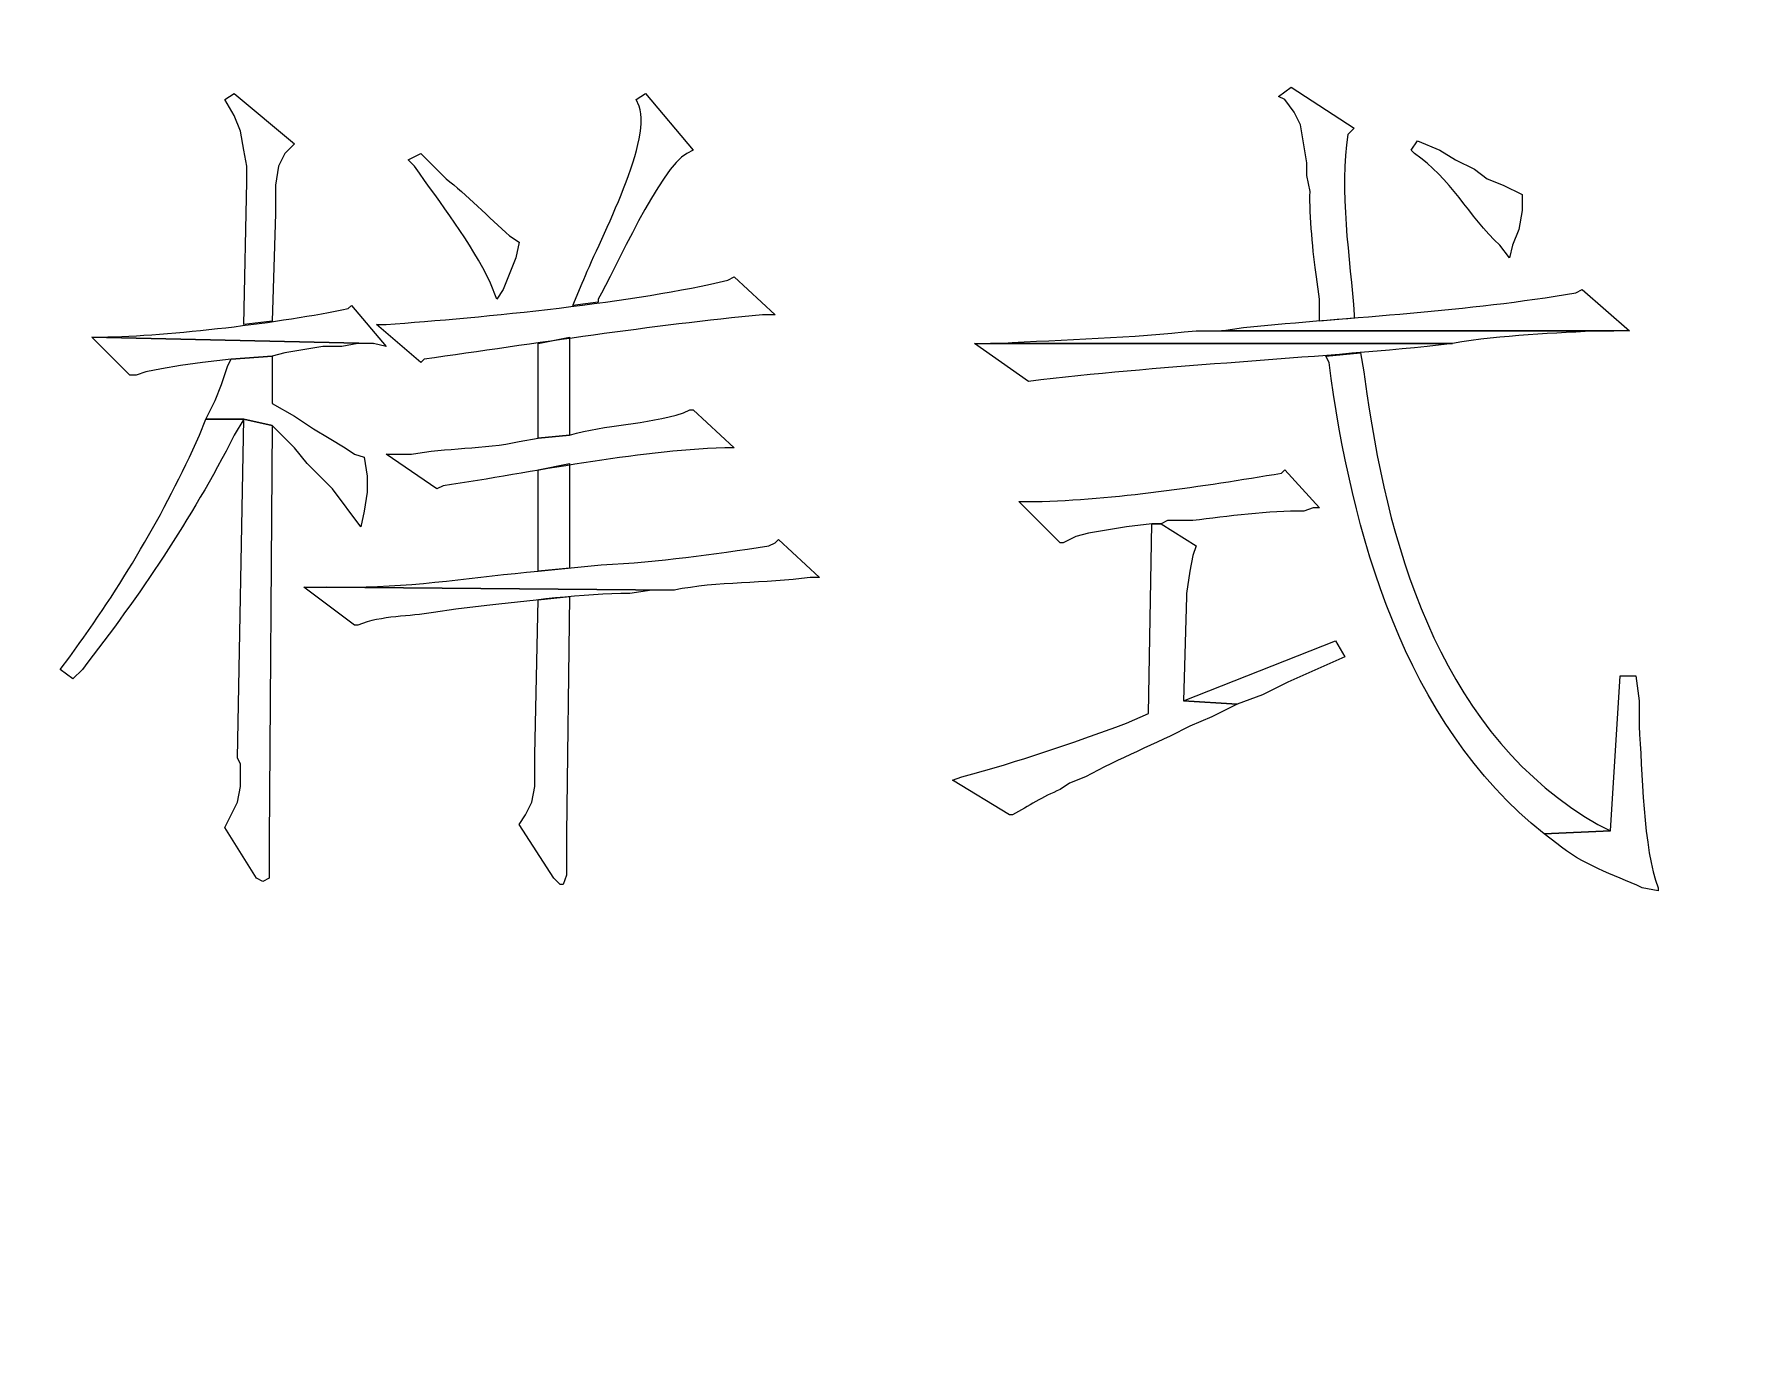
# Model space of a CAD drawing. Header units: centimetres. Extents: x -20.7 to 20.7, y -14.5 to 14.5.
# Drawn here: x -13.319 to -12.181, y -9.589 to -8.708 of the extents above; entities that cross this region are included whole.
import ezdxf

# ---------------------------------------------------------------- set-up
doc = ezdxf.new("R2010")
doc.units = ezdxf.units.CM
doc.header["$MEASUREMENT"] = 0
doc.layers.add('layer 1', color=7, linetype='Continuous')

msp = doc.modelspace()

# ---------------------------------------------------------------- linework, layer by layer
at = {"layer": 'layer 1', "lineweight": 9}
msp.add_open_spline([(19.88612, 13.89874), (19.88612, 13.89874), (-20.11465, 13.89874), (-20.11465, 13.89874), (-20.11465, 13.89874), (-20.11465, 13.89874), (-20.11465, -13.80208), (-20.11465, -13.80208)], degree=3, knots=[0, 0, 0, 0, 0.3333333, 0.3333333, 0.3333333, 0.3333333, 1, 1, 1, 1], dxfattribs=at)
at = {"layer": 'layer 1'}
for points, knots in [([(-12.47772, -8.74325), (-12.47772, -8.74325), (-12.48618, -8.7496), (-12.48618, -8.7496), (-12.48618, -8.7496), (-12.48618, -8.7496), (-12.48195, -8.75171), (-12.48195, -8.75171), (-12.48195, -8.75171), (-12.48195, -8.75171), (-12.4756, -8.76018), (-12.4756, -8.76018), (-12.4756, -8.76018), (-12.4756, -8.76018), (-12.47137, -8.76865), (-12.47137, -8.76865), (-12.47137, -8.76865), (-12.47137, -8.76865), (-12.46713, -8.79405), (-12.46713, -8.79405), (-12.46713, -8.79405), (-12.46713, -8.79405), (-12.46713, -8.80251), (-12.46713, -8.80251), (-12.46713, -8.80251), (-12.46713, -8.80251), (-12.46502, -8.8131), (-12.46502, -8.8131), (-12.46502, -8.8131), (-12.46548, -8.82911), (-12.46304, -8.85433), (-12.46078, -8.87025), (-12.46078, -8.87025), (-12.46078, -8.87025), (-12.45867, -8.88506), (-12.45867, -8.88506), (-12.45867, -8.88506), (-12.45867, -8.88506), (-12.45867, -8.89988), (-12.45867, -8.89988), (-12.45867, -8.89988), (-12.45867, -8.89988), (-12.43538, -8.89776), (-12.43538, -8.89776), (-12.43538, -8.89776), (-12.43538, -8.89776), (-12.43538, -8.89565), (-12.43538, -8.89565), (-12.43538, -8.89565), (-12.43824, -8.85903), (-12.44579, -8.81112), (-12.43962, -8.775), (-12.43962, -8.775), (-12.43962, -8.775), (-12.43538, -8.77076), (-12.43538, -8.77076), (-12.43538, -8.77076), (-12.43538, -8.77076), (-12.47772, -8.74325), (-12.47772, -8.74325)], [0, 0, 0, 0, 0.0625, 0.0625, 0.0625, 0.0625, 0.125, 0.125, 0.125, 0.125, 0.1875, 0.1875, 0.1875, 0.1875, 0.25, 0.25, 0.25, 0.25, 0.3125, 0.3125, 0.3125, 0.3125, 0.375, 0.375, 0.375, 0.375, 0.4375, 0.4375, 0.4375, 0.4375, 0.5, 0.5, 0.5, 0.5, 0.5625, 0.5625, 0.5625, 0.5625, 0.625, 0.625, 0.625, 0.625, 0.6875, 0.6875, 0.6875, 0.6875, 0.75, 0.75, 0.75, 0.75, 0.8125, 0.8125, 0.8125, 0.8125, 0.875, 0.875, 0.875, 0.875, 1, 1, 1, 1]), ([(-13.18468, -8.74748), (-13.18468, -8.74748), (-13.19103, -8.75171), (-13.19103, -8.75171), (-13.19103, -8.75171), (-13.19103, -8.75171), (-13.18468, -8.7623), (-13.18468, -8.7623), (-13.18468, -8.7623), (-13.18468, -8.7623), (-13.18045, -8.77288), (-13.18045, -8.77288), (-13.18045, -8.77288), (-13.18045, -8.77288), (-13.17833, -8.78558), (-13.17833, -8.78558), (-13.17833, -8.78558), (-13.17833, -8.78558), (-13.17622, -8.79616), (-13.17622, -8.79616), (-13.17622, -8.79616), (-13.17622, -8.79616), (-13.17622, -8.80675), (-13.17622, -8.80675), (-13.17622, -8.80675), (-13.17622, -8.80675), (-13.17833, -8.902), (-13.17833, -8.902), (-13.17833, -8.902), (-13.17833, -8.902), (-13.15928, -8.89988), (-13.15928, -8.89988), (-13.15928, -8.89988), (-13.15928, -8.89988), (-13.15717, -8.82791), (-13.15717, -8.82791), (-13.15717, -8.82791), (-13.15717, -8.82791), (-13.15717, -8.80886), (-13.15717, -8.80886), (-13.15717, -8.80886), (-13.15717, -8.80886), (-13.15505, -8.79616), (-13.15505, -8.79616), (-13.15505, -8.79616), (-13.15505, -8.79616), (-13.15082, -8.7877), (-13.15082, -8.7877), (-13.15082, -8.7877), (-13.15082, -8.7877), (-13.14447, -8.78135), (-13.14447, -8.78135), (-13.14447, -8.78135), (-13.14447, -8.78135), (-13.18468, -8.74748), (-13.18468, -8.74748)], [0, 0, 0, 0, 0.0666667, 0.0666667, 0.0666667, 0.0666667, 0.1333333, 0.1333333, 0.1333333, 0.1333333, 0.2, 0.2, 0.2, 0.2, 0.2666667, 0.2666667, 0.2666667, 0.2666667, 0.3333333, 0.3333333, 0.3333333, 0.3333333, 0.4, 0.4, 0.4, 0.4, 0.4666667, 0.4666667, 0.4666667, 0.4666667, 0.5333333, 0.5333333, 0.5333333, 0.5333333, 0.6, 0.6, 0.6, 0.6, 0.6666667, 0.6666667, 0.6666667, 0.6666667, 0.7333333, 0.7333333, 0.7333333, 0.7333333, 0.8, 0.8, 0.8, 0.8, 0.8666667, 0.8666667, 0.8666667, 0.8666667, 1, 1, 1, 1]), ([(-12.90952, -8.74748), (-12.90952, -8.74748), (-12.91587, -8.75171), (-12.91587, -8.75171), (-12.91587, -8.75171), (-12.91587, -8.75171), (-12.91375, -8.75595), (-12.91375, -8.75595), (-12.91375, -8.75595), (-12.90493, -8.78145), (-12.9424, -8.84954), (-12.95185, -8.87448), (-12.95185, -8.87448), (-12.95185, -8.87448), (-12.9582, -8.8893), (-12.9582, -8.8893), (-12.9582, -8.8893), (-12.9582, -8.8893), (-12.94127, -8.88718), (-12.94127, -8.88718), (-12.94127, -8.88718), (-12.94127, -8.88718), (-12.94127, -8.88506), (-12.94127, -8.88506), (-12.94127, -8.88506), (-12.93051, -8.86658), (-12.89957, -8.79676), (-12.882, -8.7877), (-12.882, -8.7877), (-12.882, -8.7877), (-12.87777, -8.78558), (-12.87777, -8.78558), (-12.87777, -8.78558), (-12.87777, -8.78558), (-12.90952, -8.74748), (-12.90952, -8.74748)], [0, 0, 0, 0, 0.1, 0.1, 0.1, 0.1, 0.2, 0.2, 0.2, 0.2, 0.3, 0.3, 0.3, 0.3, 0.4, 0.4, 0.4, 0.4, 0.5, 0.5, 0.5, 0.5, 0.6, 0.6, 0.6, 0.6, 0.7, 0.7, 0.7, 0.7, 0.8, 0.8, 0.8, 0.8, 1, 1, 1, 1]), ([(-12.39305, -8.77923), (-12.39305, -8.77923), (-12.39728, -8.78558), (-12.39728, -8.78558), (-12.39728, -8.78558), (-12.39728, -8.78558), (-12.39517, -8.7877), (-12.39517, -8.7877), (-12.39517, -8.7877), (-12.37118, -8.80371), (-12.35865, -8.82982), (-12.33802, -8.84908), (-12.33802, -8.84908), (-12.33802, -8.84908), (-12.33167, -8.85755), (-12.33167, -8.85755), (-12.33167, -8.85755), (-12.33167, -8.85755), (-12.32955, -8.84908), (-12.32955, -8.84908), (-12.32955, -8.84908), (-12.32955, -8.84908), (-12.32532, -8.8385), (-12.32532, -8.8385), (-12.32532, -8.8385), (-12.32532, -8.8385), (-12.3232, -8.8258), (-12.3232, -8.8258), (-12.3232, -8.8258), (-12.3232, -8.8258), (-12.3232, -8.81521), (-12.3232, -8.81521), (-12.3232, -8.81521), (-12.3232, -8.81521), (-12.3359, -8.80886), (-12.3359, -8.80886), (-12.3359, -8.80886), (-12.3359, -8.80886), (-12.34648, -8.80463), (-12.34648, -8.80463), (-12.34648, -8.80463), (-12.34648, -8.80463), (-12.35495, -8.79828), (-12.35495, -8.79828), (-12.35495, -8.79828), (-12.35495, -8.79828), (-12.36765, -8.79193), (-12.36765, -8.79193), (-12.36765, -8.79193), (-12.36765, -8.79193), (-12.37823, -8.78558), (-12.37823, -8.78558), (-12.37823, -8.78558), (-12.37823, -8.78558), (-12.39305, -8.77923), (-12.39305, -8.77923)], [0, 0, 0, 0, 0.0666667, 0.0666667, 0.0666667, 0.0666667, 0.1333333, 0.1333333, 0.1333333, 0.1333333, 0.2, 0.2, 0.2, 0.2, 0.2666667, 0.2666667, 0.2666667, 0.2666667, 0.3333333, 0.3333333, 0.3333333, 0.3333333, 0.4, 0.4, 0.4, 0.4, 0.4666667, 0.4666667, 0.4666667, 0.4666667, 0.5333333, 0.5333333, 0.5333333, 0.5333333, 0.6, 0.6, 0.6, 0.6, 0.6666667, 0.6666667, 0.6666667, 0.6666667, 0.7333333, 0.7333333, 0.7333333, 0.7333333, 0.8, 0.8, 0.8, 0.8, 0.8666667, 0.8666667, 0.8666667, 0.8666667, 1, 1, 1, 1]), ([(-13.0598, -8.7877), (-13.0598, -8.7877), (-13.06827, -8.79193), (-13.06827, -8.79193), (-13.06827, -8.79193), (-13.06827, -8.79193), (-13.06403, -8.79616), (-13.06403, -8.79616), (-13.06403, -8.79616), (-13.04664, -8.82156), (-13.0265, -8.84643), (-13.01323, -8.87448), (-13.01323, -8.87448), (-13.01323, -8.87448), (-13.009, -8.88506), (-13.009, -8.88506), (-13.009, -8.88506), (-13.009, -8.88506), (-13.00477, -8.87871), (-13.00477, -8.87871), (-13.00477, -8.87871), (-13.00477, -8.87871), (-12.9963, -8.85755), (-12.9963, -8.85755), (-12.9963, -8.85755), (-12.9963, -8.85755), (-12.99418, -8.84696), (-12.99418, -8.84696), (-12.99418, -8.84696), (-12.99418, -8.84696), (-13.00053, -8.84273), (-13.00053, -8.84273), (-13.00053, -8.84273), (-13.01415, -8.83102), (-13.02971, -8.81451), (-13.04287, -8.80463), (-13.04287, -8.80463), (-13.04287, -8.80463), (-13.05133, -8.79616), (-13.05133, -8.79616), (-13.05133, -8.79616), (-13.05133, -8.79616), (-13.0598, -8.7877), (-13.0598, -8.7877)], [0, 0, 0, 0, 0.0833333, 0.0833333, 0.0833333, 0.0833333, 0.1666667, 0.1666667, 0.1666667, 0.1666667, 0.25, 0.25, 0.25, 0.25, 0.3333333, 0.3333333, 0.3333333, 0.3333333, 0.4166667, 0.4166667, 0.4166667, 0.4166667, 0.5, 0.5, 0.5, 0.5, 0.5833333, 0.5833333, 0.5833333, 0.5833333, 0.6666667, 0.6666667, 0.6666667, 0.6666667, 0.75, 0.75, 0.75, 0.75, 0.8333333, 0.8333333, 0.8333333, 0.8333333, 1, 1, 1, 1]), ([(-12.85025, -8.87025), (-12.85025, -8.87025), (-12.85448, -8.87236), (-12.85448, -8.87236), (-12.85448, -8.87236), (-12.91431, -8.88714), (-13.01927, -8.89755), (-13.08308, -8.902), (-13.08308, -8.902), (-13.08308, -8.902), (-13.08943, -8.902), (-13.08943, -8.902), (-13.08943, -8.902), (-13.08943, -8.902), (-13.0598, -8.9274), (-13.0598, -8.9274), (-13.0598, -8.9274), (-13.0598, -8.9274), (-13.05768, -8.92528), (-13.05768, -8.92528), (-13.05768, -8.92528), (-12.98374, -8.91491), (-12.90514, -8.90256), (-12.8312, -8.89565), (-12.8312, -8.89565), (-12.8312, -8.89565), (-12.82273, -8.89565), (-12.82273, -8.89565), (-12.82273, -8.89565), (-12.82273, -8.89565), (-12.85025, -8.87025), (-12.85025, -8.87025)], [0, 0, 0, 0, 0.1111111, 0.1111111, 0.1111111, 0.1111111, 0.2222222, 0.2222222, 0.2222222, 0.2222222, 0.3333333, 0.3333333, 0.3333333, 0.3333333, 0.4444444, 0.4444444, 0.4444444, 0.4444444, 0.5555556, 0.5555556, 0.5555556, 0.5555556, 0.6666667, 0.6666667, 0.6666667, 0.6666667, 0.7777778, 0.7777778, 0.7777778, 0.7777778, 1, 1, 1, 1]), ([(-12.28298, -8.87871), (-12.28298, -8.87871), (-12.28722, -8.88083), (-12.28722, -8.88083), (-12.28722, -8.88083), (-12.3601, -8.89349), (-12.43545, -8.89677), (-12.50947, -8.90411), (-12.50947, -8.90411), (-12.50947, -8.90411), (-12.52428, -8.90623), (-12.52428, -8.90623), (-12.52428, -8.90623), (-12.52428, -8.90623), (-12.25123, -8.90623), (-12.25123, -8.90623), (-12.25123, -8.90623), (-12.25123, -8.90623), (-12.28298, -8.87871), (-12.28298, -8.87871)], [0, 0, 0, 0, 0.1666667, 0.1666667, 0.1666667, 0.1666667, 0.3333333, 0.3333333, 0.3333333, 0.3333333, 0.5, 0.5, 0.5, 0.5, 0.6666667, 0.6666667, 0.6666667, 0.6666667, 1, 1, 1, 1]), ([(-13.10637, -8.8893), (-13.10637, -8.8893), (-13.10848, -8.89141), (-13.10848, -8.89141), (-13.10848, -8.89141), (-13.15255, -8.9008), (-13.22776, -8.90983), (-13.27358, -8.91046), (-13.27358, -8.91046), (-13.27358, -8.91046), (-13.27993, -8.91046), (-13.27993, -8.91046), (-13.27993, -8.91046), (-13.27993, -8.91046), (-13.09155, -8.9147), (-13.09155, -8.9147), (-13.09155, -8.9147), (-13.09155, -8.9147), (-13.08308, -8.91681), (-13.08308, -8.91681), (-13.08308, -8.91681), (-13.08308, -8.91681), (-13.10637, -8.8893), (-13.10637, -8.8893)], [0, 0, 0, 0, 0.1428571, 0.1428571, 0.1428571, 0.1428571, 0.2857143, 0.2857143, 0.2857143, 0.2857143, 0.4285714, 0.4285714, 0.4285714, 0.4285714, 0.5714286, 0.5714286, 0.5714286, 0.5714286, 0.7142857, 0.7142857, 0.7142857, 0.7142857, 1, 1, 1, 1]), ([(-13.27993, -8.91046), (-13.27993, -8.91046), (-13.25453, -8.93586), (-13.25453, -8.93586), (-13.25453, -8.93586), (-13.25453, -8.93586), (-13.2503, -8.93586), (-13.2503, -8.93586), (-13.2503, -8.93586), (-13.2503, -8.93586), (-13.24395, -8.93375), (-13.24395, -8.93375), (-13.24395, -8.93375), (-13.24395, -8.93375), (-13.23337, -8.93163), (-13.23337, -8.93163), (-13.23337, -8.93163), (-13.23337, -8.93163), (-13.22067, -8.92951), (-13.22067, -8.92951), (-13.22067, -8.92951), (-13.22067, -8.92951), (-13.20585, -8.9274), (-13.20585, -8.9274), (-13.20585, -8.9274), (-13.20585, -8.9274), (-13.1868, -8.92528), (-13.1868, -8.92528), (-13.1868, -8.92528), (-13.1868, -8.92528), (-13.15928, -8.92316), (-13.15928, -8.92316), (-13.15928, -8.92316), (-13.15928, -8.92316), (-13.15082, -8.92105), (-13.15082, -8.92105), (-13.15082, -8.92105), (-13.15082, -8.92105), (-13.12542, -8.91681), (-13.12542, -8.91681), (-13.12542, -8.91681), (-13.12542, -8.91681), (-13.11272, -8.91681), (-13.11272, -8.91681), (-13.11272, -8.91681), (-13.11272, -8.91681), (-13.10213, -8.9147), (-13.10213, -8.9147), (-13.10213, -8.9147), (-13.10213, -8.9147), (-13.09155, -8.9147), (-13.09155, -8.9147), (-13.09155, -8.9147), (-13.09155, -8.9147), (-13.27993, -8.91046), (-13.27993, -8.91046)], [0, 0, 0, 0, 0.0666667, 0.0666667, 0.0666667, 0.0666667, 0.1333333, 0.1333333, 0.1333333, 0.1333333, 0.2, 0.2, 0.2, 0.2, 0.2666667, 0.2666667, 0.2666667, 0.2666667, 0.3333333, 0.3333333, 0.3333333, 0.3333333, 0.4, 0.4, 0.4, 0.4, 0.4666667, 0.4666667, 0.4666667, 0.4666667, 0.5333333, 0.5333333, 0.5333333, 0.5333333, 0.6, 0.6, 0.6, 0.6, 0.6666667, 0.6666667, 0.6666667, 0.6666667, 0.7333333, 0.7333333, 0.7333333, 0.7333333, 0.8, 0.8, 0.8, 0.8, 0.8666667, 0.8666667, 0.8666667, 0.8666667, 1, 1, 1, 1]), ([(-12.96032, -8.91046), (-12.96032, -8.91046), (-12.98148, -8.9147), (-12.98148, -8.9147), (-12.98148, -8.9147), (-12.98148, -8.9147), (-12.98148, -8.9782), (-12.98148, -8.9782), (-12.98148, -8.9782), (-12.98148, -8.9782), (-12.96032, -8.97608), (-12.96032, -8.97608), (-12.96032, -8.97608), (-12.96032, -8.97608), (-12.96032, -8.91046), (-12.96032, -8.91046)], [0, 0, 0, 0, 0.2, 0.2, 0.2, 0.2, 0.4, 0.4, 0.4, 0.4, 0.6, 0.6, 0.6, 0.6, 1, 1, 1, 1]), ([(-12.68938, -8.9147), (-12.68938, -8.9147), (-12.6534, -8.9401), (-12.6534, -8.9401), (-12.6534, -8.9401), (-12.56584, -8.92955), (-12.47592, -8.9257), (-12.3867, -8.91681), (-12.3867, -8.91681), (-12.3867, -8.91681), (-12.36977, -8.9147), (-12.36977, -8.9147), (-12.36977, -8.9147), (-12.36977, -8.9147), (-12.68303, -8.9147), (-12.68303, -8.9147), (-12.68303, -8.9147), (-12.68303, -8.9147), (-12.68938, -8.9147), (-12.68938, -8.9147)], [0, 0, 0, 0, 0.1666667, 0.1666667, 0.1666667, 0.1666667, 0.3333333, 0.3333333, 0.3333333, 0.3333333, 0.5, 0.5, 0.5, 0.5, 0.6666667, 0.6666667, 0.6666667, 0.6666667, 1, 1, 1, 1]), ([(-12.52428, -8.90623), (-12.52428, -8.90623), (-12.54122, -8.90623), (-12.54122, -8.90623), (-12.54122, -8.90623), (-12.58411, -8.91106), (-12.62923, -8.91198), (-12.67245, -8.9147), (-12.67245, -8.9147), (-12.67245, -8.9147), (-12.6788, -8.9147), (-12.6788, -8.9147), (-12.6788, -8.9147), (-12.6788, -8.9147), (-12.36977, -8.9147), (-12.36977, -8.9147), (-12.36977, -8.9147), (-12.33608, -8.90909), (-12.30203, -8.90796), (-12.26817, -8.90623), (-12.26817, -8.90623), (-12.26817, -8.90623), (-12.26182, -8.90623), (-12.26182, -8.90623), (-12.26182, -8.90623), (-12.26182, -8.90623), (-12.52428, -8.90623), (-12.52428, -8.90623)], [0, 0, 0, 0, 0.125, 0.125, 0.125, 0.125, 0.25, 0.25, 0.25, 0.25, 0.375, 0.375, 0.375, 0.375, 0.5, 0.5, 0.5, 0.5, 0.625, 0.625, 0.625, 0.625, 0.75, 0.75, 0.75, 0.75, 1, 1, 1, 1]), ([(-13.15928, -8.92316), (-13.15928, -8.92316), (-13.1868, -8.92528), (-13.1868, -8.92528), (-13.1868, -8.92528), (-13.1868, -8.92528), (-13.18892, -8.92951), (-13.18892, -8.92951), (-13.18892, -8.92951), (-13.18892, -8.92951), (-13.19315, -8.94221), (-13.19315, -8.94221), (-13.19315, -8.94221), (-13.19315, -8.94221), (-13.19738, -8.9528), (-13.19738, -8.9528), (-13.19738, -8.9528), (-13.19738, -8.9528), (-13.20373, -8.9655), (-13.20373, -8.9655), (-13.20373, -8.9655), (-13.20373, -8.9655), (-13.17833, -8.9655), (-13.17833, -8.9655), (-13.17833, -8.9655), (-13.17833, -8.9655), (-13.15928, -8.96973), (-13.15928, -8.96973), (-13.15928, -8.96973), (-13.15928, -8.96973), (-13.14447, -8.98455), (-13.14447, -8.98455), (-13.14447, -8.98455), (-13.14447, -8.98455), (-13.136, -8.99513), (-13.136, -8.99513), (-13.136, -8.99513), (-13.136, -8.99513), (-13.11907, -9.01206), (-13.11907, -9.01206), (-13.11907, -9.01206), (-13.11907, -9.01206), (-13.10002, -9.03746), (-13.10002, -9.03746), (-13.10002, -9.03746), (-13.10002, -9.03746), (-13.0979, -9.02688), (-13.0979, -9.02688), (-13.0979, -9.02688), (-13.0979, -9.02688), (-13.09578, -9.01418), (-13.09578, -9.01418), (-13.09578, -9.01418), (-13.09578, -9.01418), (-13.09578, -9.0036), (-13.09578, -9.0036), (-13.09578, -9.0036), (-13.09578, -9.0036), (-13.0979, -8.9909), (-13.0979, -8.9909), (-13.0979, -8.9909), (-13.0979, -8.9909), (-13.10425, -8.98878), (-13.10425, -8.98878), (-13.10425, -8.98878), (-13.10425, -8.98878), (-13.1106, -8.98455), (-13.1106, -8.98455), (-13.1106, -8.98455), (-13.1106, -8.98455), (-13.12118, -8.9782), (-13.12118, -8.9782), (-13.12118, -8.9782), (-13.12118, -8.9782), (-13.13177, -8.97185), (-13.13177, -8.97185), (-13.13177, -8.97185), (-13.13177, -8.97185), (-13.14447, -8.96338), (-13.14447, -8.96338), (-13.14447, -8.96338), (-13.14447, -8.96338), (-13.15928, -8.95491), (-13.15928, -8.95491), (-13.15928, -8.95491), (-13.15928, -8.95491), (-13.15928, -8.92316), (-13.15928, -8.92316)], [0, 0, 0, 0, 0.0434783, 0.0434783, 0.0434783, 0.0434783, 0.0869565, 0.0869565, 0.0869565, 0.0869565, 0.1304348, 0.1304348, 0.1304348, 0.1304348, 0.173913, 0.173913, 0.173913, 0.173913, 0.2173913, 0.2173913, 0.2173913, 0.2173913, 0.2608696, 0.2608696, 0.2608696, 0.2608696, 0.3043478, 0.3043478, 0.3043478, 0.3043478, 0.3478261, 0.3478261, 0.3478261, 0.3478261, 0.3913043, 0.3913043, 0.3913043, 0.3913043, 0.4347826, 0.4347826, 0.4347826, 0.4347826, 0.4782609, 0.4782609, 0.4782609, 0.4782609, 0.5217391, 0.5217391, 0.5217391, 0.5217391, 0.5652174, 0.5652174, 0.5652174, 0.5652174, 0.6086957, 0.6086957, 0.6086957, 0.6086957, 0.6521739, 0.6521739, 0.6521739, 0.6521739, 0.6956522, 0.6956522, 0.6956522, 0.6956522, 0.7391304, 0.7391304, 0.7391304, 0.7391304, 0.7826087, 0.7826087, 0.7826087, 0.7826087, 0.826087, 0.826087, 0.826087, 0.826087, 0.8695652, 0.8695652, 0.8695652, 0.8695652, 0.9130435, 0.9130435, 0.9130435, 0.9130435, 1, 1, 1, 1]), ([(-12.43115, -8.92105), (-12.43115, -8.92105), (-12.45443, -8.92316), (-12.45443, -8.92316), (-12.45443, -8.92316), (-12.45443, -8.92316), (-12.45232, -8.9274), (-12.45232, -8.9274), (-12.45232, -8.9274), (-12.43715, -9.04177), (-12.4025, -9.16771), (-12.30838, -9.24278), (-12.30838, -9.24278), (-12.30838, -9.24278), (-12.26393, -9.24066), (-12.26393, -9.24066), (-12.26393, -9.24066), (-12.26393, -9.24066), (-12.2724, -9.23643), (-12.2724, -9.23643), (-12.2724, -9.23643), (-12.37439, -9.1784), (-12.41154, -9.05736), (-12.42692, -8.94856), (-12.42692, -8.94856), (-12.42692, -8.94856), (-12.42903, -8.93375), (-12.42903, -8.93375), (-12.42903, -8.93375), (-12.42903, -8.93375), (-12.43115, -8.92105), (-12.43115, -8.92105)], [0, 0, 0, 0, 0.1111111, 0.1111111, 0.1111111, 0.1111111, 0.2222222, 0.2222222, 0.2222222, 0.2222222, 0.3333333, 0.3333333, 0.3333333, 0.3333333, 0.4444444, 0.4444444, 0.4444444, 0.4444444, 0.5555556, 0.5555556, 0.5555556, 0.5555556, 0.6666667, 0.6666667, 0.6666667, 0.6666667, 0.7777778, 0.7777778, 0.7777778, 0.7777778, 1, 1, 1, 1]), ([(-12.87777, -8.95915), (-12.87777, -8.95915), (-12.87988, -8.95915), (-12.87988, -8.95915), (-12.87988, -8.95915), (-12.87988, -8.95915), (-12.88412, -8.96126), (-12.88412, -8.96126), (-12.88412, -8.96126), (-12.91008, -8.96934), (-12.93562, -8.96871), (-12.96032, -8.97608), (-12.96032, -8.97608), (-12.96032, -8.97608), (-12.98148, -8.9782), (-12.98148, -8.9782), (-12.98148, -8.9782), (-12.98148, -8.9782), (-12.99418, -8.98031), (-12.99418, -8.98031), (-12.99418, -8.98031), (-13.01754, -8.9856), (-13.04336, -8.98444), (-13.06615, -8.98878), (-13.06615, -8.98878), (-13.06615, -8.98878), (-13.08308, -8.98878), (-13.08308, -8.98878), (-13.08308, -8.98878), (-13.08308, -8.98878), (-13.04922, -9.01206), (-13.04922, -9.01206), (-13.04922, -9.01206), (-13.04922, -9.01206), (-13.04498, -9.00995), (-13.04498, -9.00995), (-13.04498, -9.00995), (-12.98466, -9.00098), (-12.91714, -8.98652), (-12.8566, -8.98455), (-12.8566, -8.98455), (-12.8566, -8.98455), (-12.85025, -8.98455), (-12.85025, -8.98455), (-12.85025, -8.98455), (-12.85025, -8.98455), (-12.87777, -8.95915), (-12.87777, -8.95915)], [0, 0, 0, 0, 0.0769231, 0.0769231, 0.0769231, 0.0769231, 0.1538462, 0.1538462, 0.1538462, 0.1538462, 0.2307692, 0.2307692, 0.2307692, 0.2307692, 0.3076923, 0.3076923, 0.3076923, 0.3076923, 0.3846154, 0.3846154, 0.3846154, 0.3846154, 0.4615385, 0.4615385, 0.4615385, 0.4615385, 0.5384615, 0.5384615, 0.5384615, 0.5384615, 0.6153846, 0.6153846, 0.6153846, 0.6153846, 0.6923077, 0.6923077, 0.6923077, 0.6923077, 0.7692308, 0.7692308, 0.7692308, 0.7692308, 0.8461538, 0.8461538, 0.8461538, 0.8461538, 1, 1, 1, 1]), ([(-13.20373, -8.9655), (-13.20373, -8.9655), (-13.20797, -8.97608), (-13.20797, -8.97608), (-13.20797, -8.97608), (-13.23139, -9.02857), (-13.26064, -9.07778), (-13.29475, -9.12425), (-13.29475, -9.12425), (-13.29475, -9.12425), (-13.3011, -9.13271), (-13.3011, -9.13271), (-13.3011, -9.13271), (-13.3011, -9.13271), (-13.29263, -9.13906), (-13.29263, -9.13906), (-13.29263, -9.13906), (-13.29263, -9.13906), (-13.28628, -9.13271), (-13.28628, -9.13271), (-13.28628, -9.13271), (-13.2472, -9.08226), (-13.21393, -9.03337), (-13.18468, -8.97608), (-13.18468, -8.97608), (-13.18468, -8.97608), (-13.17833, -8.9655), (-13.17833, -8.9655), (-13.17833, -8.9655), (-13.17833, -8.9655), (-13.20373, -8.9655), (-13.20373, -8.9655)], [0, 0, 0, 0, 0.1111111, 0.1111111, 0.1111111, 0.1111111, 0.2222222, 0.2222222, 0.2222222, 0.2222222, 0.3333333, 0.3333333, 0.3333333, 0.3333333, 0.4444444, 0.4444444, 0.4444444, 0.4444444, 0.5555556, 0.5555556, 0.5555556, 0.5555556, 0.6666667, 0.6666667, 0.6666667, 0.6666667, 0.7777778, 0.7777778, 0.7777778, 0.7777778, 1, 1, 1, 1]), ([(-13.17833, -8.9655), (-13.17833, -8.9655), (-13.18257, -9.19198), (-13.18257, -9.19198), (-13.18257, -9.19198), (-13.18257, -9.19198), (-13.18045, -9.19621), (-13.18045, -9.19621), (-13.18045, -9.19621), (-13.18045, -9.19621), (-13.18045, -9.21103), (-13.18045, -9.21103), (-13.18045, -9.21103), (-13.18045, -9.21103), (-13.18257, -9.22161), (-13.18257, -9.22161), (-13.18257, -9.22161), (-13.18257, -9.22161), (-13.19103, -9.23855), (-13.19103, -9.23855), (-13.19103, -9.23855), (-13.19103, -9.23855), (-13.16987, -9.27241), (-13.16987, -9.27241), (-13.16987, -9.27241), (-13.16987, -9.27241), (-13.16563, -9.27453), (-13.16563, -9.27453), (-13.16563, -9.27453), (-13.16563, -9.27453), (-13.1614, -9.27241), (-13.1614, -9.27241), (-13.1614, -9.27241), (-13.1614, -9.27241), (-13.1614, -9.24701), (-13.1614, -9.24701), (-13.1614, -9.24701), (-13.1614, -9.24701), (-13.15928, -8.96973), (-13.15928, -8.96973), (-13.15928, -8.96973), (-13.15928, -8.96973), (-13.17833, -8.9655), (-13.17833, -8.9655)], [0, 0, 0, 0, 0.0833333, 0.0833333, 0.0833333, 0.0833333, 0.1666667, 0.1666667, 0.1666667, 0.1666667, 0.25, 0.25, 0.25, 0.25, 0.3333333, 0.3333333, 0.3333333, 0.3333333, 0.4166667, 0.4166667, 0.4166667, 0.4166667, 0.5, 0.5, 0.5, 0.5, 0.5833333, 0.5833333, 0.5833333, 0.5833333, 0.6666667, 0.6666667, 0.6666667, 0.6666667, 0.75, 0.75, 0.75, 0.75, 0.8333333, 0.8333333, 0.8333333, 0.8333333, 1, 1, 1, 1]), ([(-12.96032, -8.99513), (-12.96032, -8.99513), (-12.98148, -8.99936), (-12.98148, -8.99936), (-12.98148, -8.99936), (-12.98148, -8.99936), (-12.98148, -9.06709), (-12.98148, -9.06709), (-12.98148, -9.06709), (-12.98148, -9.06709), (-12.96032, -9.06498), (-12.96032, -9.06498), (-12.96032, -9.06498), (-12.96032, -9.06498), (-12.96032, -8.99513), (-12.96032, -8.99513)], [0, 0, 0, 0, 0.2, 0.2, 0.2, 0.2, 0.4, 0.4, 0.4, 0.4, 0.6, 0.6, 0.6, 0.6, 1, 1, 1, 1]), ([(-12.48195, -8.99936), (-12.48195, -8.99936), (-12.48407, -9.00148), (-12.48407, -9.00148), (-12.48407, -9.00148), (-12.53691, -9.0103), (-12.59558, -9.01922), (-12.64917, -9.02053), (-12.64917, -9.02053), (-12.64917, -9.02053), (-12.65975, -9.02053), (-12.65975, -9.02053), (-12.65975, -9.02053), (-12.65975, -9.02053), (-12.63223, -9.04805), (-12.63223, -9.04805), (-12.63223, -9.04805), (-12.63223, -9.04805), (-12.63012, -9.04805), (-12.63012, -9.04805), (-12.63012, -9.04805), (-12.63012, -9.04805), (-12.62165, -9.04381), (-12.62165, -9.04381), (-12.62165, -9.04381), (-12.62165, -9.04381), (-12.61318, -9.0417), (-12.61318, -9.0417), (-12.61318, -9.0417), (-12.61318, -9.0417), (-12.58778, -9.03746), (-12.58778, -9.03746), (-12.58778, -9.03746), (-12.58778, -9.03746), (-12.57085, -9.03535), (-12.57085, -9.03535), (-12.57085, -9.03535), (-12.57085, -9.03535), (-12.5645, -9.03535), (-12.5645, -9.03535), (-12.5645, -9.03535), (-12.5645, -9.03535), (-12.56027, -9.03323), (-12.56027, -9.03323), (-12.56027, -9.03323), (-12.56027, -9.03323), (-12.54333, -9.03323), (-12.54333, -9.03323), (-12.54333, -9.03323), (-12.52079, -9.03037), (-12.49193, -9.02653), (-12.46925, -9.02688), (-12.46925, -9.02688), (-12.46925, -9.02688), (-12.4629, -9.02476), (-12.4629, -9.02476), (-12.4629, -9.02476), (-12.4629, -9.02476), (-12.45867, -9.02476), (-12.45867, -9.02476), (-12.45867, -9.02476), (-12.45867, -9.02476), (-12.48195, -8.99936), (-12.48195, -8.99936)], [0, 0, 0, 0, 0.0588235, 0.0588235, 0.0588235, 0.0588235, 0.1176471, 0.1176471, 0.1176471, 0.1176471, 0.1764706, 0.1764706, 0.1764706, 0.1764706, 0.2352941, 0.2352941, 0.2352941, 0.2352941, 0.2941176, 0.2941176, 0.2941176, 0.2941176, 0.3529412, 0.3529412, 0.3529412, 0.3529412, 0.4117647, 0.4117647, 0.4117647, 0.4117647, 0.4705882, 0.4705882, 0.4705882, 0.4705882, 0.5294118, 0.5294118, 0.5294118, 0.5294118, 0.5882353, 0.5882353, 0.5882353, 0.5882353, 0.6470588, 0.6470588, 0.6470588, 0.6470588, 0.7058824, 0.7058824, 0.7058824, 0.7058824, 0.7647059, 0.7647059, 0.7647059, 0.7647059, 0.8235294, 0.8235294, 0.8235294, 0.8235294, 0.8823529, 0.8823529, 0.8823529, 0.8823529, 1, 1, 1, 1]), ([(-12.5645, -9.03535), (-12.5645, -9.03535), (-12.57085, -9.03535), (-12.57085, -9.03535), (-12.57085, -9.03535), (-12.57085, -9.03535), (-12.57297, -9.16235), (-12.57297, -9.16235), (-12.57297, -9.16235), (-12.57297, -9.16235), (-12.58778, -9.1687), (-12.58778, -9.1687), (-12.58778, -9.1687), (-12.62627, -9.18277), (-12.65851, -9.19399), (-12.69785, -9.20468), (-12.69785, -9.20468), (-12.69785, -9.20468), (-12.7042, -9.2068), (-12.7042, -9.2068), (-12.7042, -9.2068), (-12.7042, -9.2068), (-12.6661, -9.23008), (-12.6661, -9.23008), (-12.6661, -9.23008), (-12.6661, -9.23008), (-12.66398, -9.23008), (-12.66398, -9.23008), (-12.66398, -9.23008), (-12.65329, -9.22419), (-12.64384, -9.21787), (-12.63223, -9.21315), (-12.63223, -9.21315), (-12.63223, -9.21315), (-12.62588, -9.20891), (-12.62588, -9.20891), (-12.62588, -9.20891), (-12.62588, -9.20891), (-12.6153, -9.20468), (-12.6153, -9.20468), (-12.6153, -9.20468), (-12.59286, -9.19223), (-12.56856, -9.18274), (-12.54545, -9.17081), (-12.54545, -9.17081), (-12.54545, -9.17081), (-12.53063, -9.16446), (-12.53063, -9.16446), (-12.53063, -9.16446), (-12.53063, -9.16446), (-12.5137, -9.156), (-12.5137, -9.156), (-12.5137, -9.156), (-12.5137, -9.156), (-12.54968, -9.15388), (-12.54968, -9.15388), (-12.54968, -9.15388), (-12.54968, -9.15388), (-12.54757, -9.08403), (-12.54757, -9.08403), (-12.54757, -9.08403), (-12.54757, -9.08403), (-12.54757, -9.08191), (-12.54757, -9.08191), (-12.54757, -9.08191), (-12.54757, -9.08191), (-12.54545, -9.0671), (-12.54545, -9.0671), (-12.54545, -9.0671), (-12.54545, -9.0671), (-12.54333, -9.05651), (-12.54333, -9.05651), (-12.54333, -9.05651), (-12.54333, -9.05651), (-12.54122, -9.05016), (-12.54122, -9.05016), (-12.54122, -9.05016), (-12.54122, -9.05016), (-12.5645, -9.03535), (-12.5645, -9.03535)], [0, 0, 0, 0, 0.047619, 0.047619, 0.047619, 0.047619, 0.0952381, 0.0952381, 0.0952381, 0.0952381, 0.1428571, 0.1428571, 0.1428571, 0.1428571, 0.1904762, 0.1904762, 0.1904762, 0.1904762, 0.2380952, 0.2380952, 0.2380952, 0.2380952, 0.2857143, 0.2857143, 0.2857143, 0.2857143, 0.3333333, 0.3333333, 0.3333333, 0.3333333, 0.3809524, 0.3809524, 0.3809524, 0.3809524, 0.4285714, 0.4285714, 0.4285714, 0.4285714, 0.4761905, 0.4761905, 0.4761905, 0.4761905, 0.5238095, 0.5238095, 0.5238095, 0.5238095, 0.5714286, 0.5714286, 0.5714286, 0.5714286, 0.6190476, 0.6190476, 0.6190476, 0.6190476, 0.6666667, 0.6666667, 0.6666667, 0.6666667, 0.7142857, 0.7142857, 0.7142857, 0.7142857, 0.7619048, 0.7619048, 0.7619048, 0.7619048, 0.8095238, 0.8095238, 0.8095238, 0.8095238, 0.8571429, 0.8571429, 0.8571429, 0.8571429, 0.9047619, 0.9047619, 0.9047619, 0.9047619, 1, 1, 1, 1]), ([(-12.82062, -9.04593), (-12.82062, -9.04593), (-12.82273, -9.04804), (-12.82273, -9.04804), (-12.82273, -9.04804), (-12.82273, -9.04804), (-12.82697, -9.05016), (-12.82697, -9.05016), (-12.82697, -9.05016), (-12.86598, -9.05588), (-12.89886, -9.06074), (-12.93915, -9.06286), (-12.93915, -9.06286), (-12.93915, -9.06286), (-12.98148, -9.06709), (-12.98148, -9.06709), (-12.98148, -9.06709), (-13.02244, -9.07052), (-13.06315, -9.07761), (-13.10425, -9.07768), (-13.10425, -9.07768), (-13.10425, -9.07768), (-13.1233, -9.07768), (-13.1233, -9.07768), (-13.1233, -9.07768), (-13.1233, -9.07768), (-12.89047, -9.07979), (-12.89047, -9.07979), (-12.89047, -9.07979), (-12.86147, -9.07376), (-12.82979, -9.07553), (-12.79945, -9.07133), (-12.79945, -9.07133), (-12.79945, -9.07133), (-12.7931, -9.07133), (-12.7931, -9.07133), (-12.7931, -9.07133), (-12.7931, -9.07133), (-12.82062, -9.04593), (-12.82062, -9.04593)], [0, 0, 0, 0, 0.0909091, 0.0909091, 0.0909091, 0.0909091, 0.1818182, 0.1818182, 0.1818182, 0.1818182, 0.2727273, 0.2727273, 0.2727273, 0.2727273, 0.3636364, 0.3636364, 0.3636364, 0.3636364, 0.4545455, 0.4545455, 0.4545455, 0.4545455, 0.5454545, 0.5454545, 0.5454545, 0.5454545, 0.6363636, 0.6363636, 0.6363636, 0.6363636, 0.7272727, 0.7272727, 0.7272727, 0.7272727, 0.8181818, 0.8181818, 0.8181818, 0.8181818, 1, 1, 1, 1]), ([(-13.13812, -9.07768), (-13.13812, -9.07768), (-13.10425, -9.10308), (-13.10425, -9.10308), (-13.10425, -9.10308), (-13.10425, -9.10308), (-13.10213, -9.10308), (-13.10213, -9.10308), (-13.10213, -9.10308), (-13.08545, -9.09655), (-13.06777, -9.09765), (-13.05133, -9.09461), (-13.05133, -9.09461), (-13.05133, -9.09461), (-13.03652, -9.09249), (-13.03652, -9.09249), (-13.03652, -9.09249), (-13.03652, -9.09249), (-13.01958, -9.09038), (-13.01958, -9.09038), (-13.01958, -9.09038), (-12.9884, -9.08727), (-12.95129, -9.08195), (-12.9201, -9.08191), (-12.9201, -9.08191), (-12.9201, -9.08191), (-12.90528, -9.07979), (-12.90528, -9.07979), (-12.90528, -9.07979), (-12.90528, -9.07979), (-12.89047, -9.07979), (-12.89047, -9.07979), (-12.89047, -9.07979), (-12.89047, -9.07979), (-13.1233, -9.07768), (-13.1233, -9.07768), (-13.1233, -9.07768), (-13.1233, -9.07768), (-13.13177, -9.07768), (-13.13177, -9.07768), (-13.13177, -9.07768), (-13.13177, -9.07768), (-13.13812, -9.07768), (-13.13812, -9.07768)], [0, 0, 0, 0, 0.0833333, 0.0833333, 0.0833333, 0.0833333, 0.1666667, 0.1666667, 0.1666667, 0.1666667, 0.25, 0.25, 0.25, 0.25, 0.3333333, 0.3333333, 0.3333333, 0.3333333, 0.4166667, 0.4166667, 0.4166667, 0.4166667, 0.5, 0.5, 0.5, 0.5, 0.5833333, 0.5833333, 0.5833333, 0.5833333, 0.6666667, 0.6666667, 0.6666667, 0.6666667, 0.75, 0.75, 0.75, 0.75, 0.8333333, 0.8333333, 0.8333333, 0.8333333, 1, 1, 1, 1]), ([(-12.96032, -9.08403), (-12.96032, -9.08403), (-12.98148, -9.08615), (-12.98148, -9.08615), (-12.98148, -9.08615), (-12.98148, -9.08615), (-12.9836, -9.18986), (-12.9836, -9.18986), (-12.9836, -9.18986), (-12.9836, -9.18986), (-12.9836, -9.21103), (-12.9836, -9.21103), (-12.9836, -9.21103), (-12.9836, -9.21103), (-12.98572, -9.22161), (-12.98572, -9.22161), (-12.98572, -9.22161), (-12.98572, -9.22161), (-12.98995, -9.23008), (-12.98995, -9.23008), (-12.98995, -9.23008), (-12.98995, -9.23008), (-12.99418, -9.23643), (-12.99418, -9.23643), (-12.99418, -9.23643), (-12.99418, -9.23643), (-12.9709, -9.27241), (-12.9709, -9.27241), (-12.9709, -9.27241), (-12.9709, -9.27241), (-12.96667, -9.27665), (-12.96667, -9.27665), (-12.96667, -9.27665), (-12.96667, -9.27665), (-12.96455, -9.27665), (-12.96455, -9.27665), (-12.96455, -9.27665), (-12.96455, -9.27665), (-12.96243, -9.2703), (-12.96243, -9.2703), (-12.96243, -9.2703), (-12.96243, -9.2703), (-12.96243, -9.24278), (-12.96243, -9.24278), (-12.96243, -9.24278), (-12.96243, -9.24278), (-12.96032, -9.08403), (-12.96032, -9.08403)], [0, 0, 0, 0, 0.0769231, 0.0769231, 0.0769231, 0.0769231, 0.1538462, 0.1538462, 0.1538462, 0.1538462, 0.2307692, 0.2307692, 0.2307692, 0.2307692, 0.3076923, 0.3076923, 0.3076923, 0.3076923, 0.3846154, 0.3846154, 0.3846154, 0.3846154, 0.4615385, 0.4615385, 0.4615385, 0.4615385, 0.5384615, 0.5384615, 0.5384615, 0.5384615, 0.6153846, 0.6153846, 0.6153846, 0.6153846, 0.6923077, 0.6923077, 0.6923077, 0.6923077, 0.7692308, 0.7692308, 0.7692308, 0.7692308, 0.8461538, 0.8461538, 0.8461538, 0.8461538, 1, 1, 1, 1]), ([(-12.44808, -9.11366), (-12.44808, -9.11366), (-12.54968, -9.15388), (-12.54968, -9.15388), (-12.54968, -9.15388), (-12.54968, -9.15388), (-12.5137, -9.156), (-12.5137, -9.156), (-12.5137, -9.156), (-12.5137, -9.156), (-12.49677, -9.14965), (-12.49677, -9.14965), (-12.49677, -9.14965), (-12.49677, -9.14965), (-12.47983, -9.14118), (-12.47983, -9.14118), (-12.47983, -9.14118), (-12.47983, -9.14118), (-12.44173, -9.12425), (-12.44173, -9.12425), (-12.44173, -9.12425), (-12.44173, -9.12425), (-12.44808, -9.11366), (-12.44808, -9.11366)], [0, 0, 0, 0, 0.1428571, 0.1428571, 0.1428571, 0.1428571, 0.2857143, 0.2857143, 0.2857143, 0.2857143, 0.4285714, 0.4285714, 0.4285714, 0.4285714, 0.5714286, 0.5714286, 0.5714286, 0.5714286, 0.7142857, 0.7142857, 0.7142857, 0.7142857, 1, 1, 1, 1]), ([(-12.247, -9.13695), (-12.247, -9.13695), (-12.25758, -9.13695), (-12.25758, -9.13695), (-12.25758, -9.13695), (-12.25758, -9.13695), (-12.26393, -9.24066), (-12.26393, -9.24066), (-12.26393, -9.24066), (-12.26393, -9.24066), (-12.30838, -9.24278), (-12.30838, -9.24278), (-12.30838, -9.24278), (-12.30838, -9.24278), (-12.29992, -9.24913), (-12.29992, -9.24913), (-12.29992, -9.24913), (-12.2833, -9.2632), (-12.26231, -9.27001), (-12.24277, -9.27876), (-12.24277, -9.27876), (-12.24277, -9.27876), (-12.23218, -9.28088), (-12.23218, -9.28088), (-12.23218, -9.28088), (-12.23218, -9.28088), (-12.23218, -9.27876), (-12.23218, -9.27876), (-12.23218, -9.27876), (-12.2422, -9.25382), (-12.24277, -9.19889), (-12.24488, -9.17081), (-12.24488, -9.17081), (-12.24488, -9.17081), (-12.24488, -9.15388), (-12.24488, -9.15388), (-12.24488, -9.15388), (-12.24488, -9.15388), (-12.247, -9.13695), (-12.247, -9.13695)], [0, 0, 0, 0, 0.0909091, 0.0909091, 0.0909091, 0.0909091, 0.1818182, 0.1818182, 0.1818182, 0.1818182, 0.2727273, 0.2727273, 0.2727273, 0.2727273, 0.3636364, 0.3636364, 0.3636364, 0.3636364, 0.4545455, 0.4545455, 0.4545455, 0.4545455, 0.5454545, 0.5454545, 0.5454545, 0.5454545, 0.6363636, 0.6363636, 0.6363636, 0.6363636, 0.7272727, 0.7272727, 0.7272727, 0.7272727, 0.8181818, 0.8181818, 0.8181818, 0.8181818, 1, 1, 1, 1])]:
    msp.add_open_spline(points, degree=3, knots=knots, dxfattribs=at)

doc.saveas('drawing.dxf')
